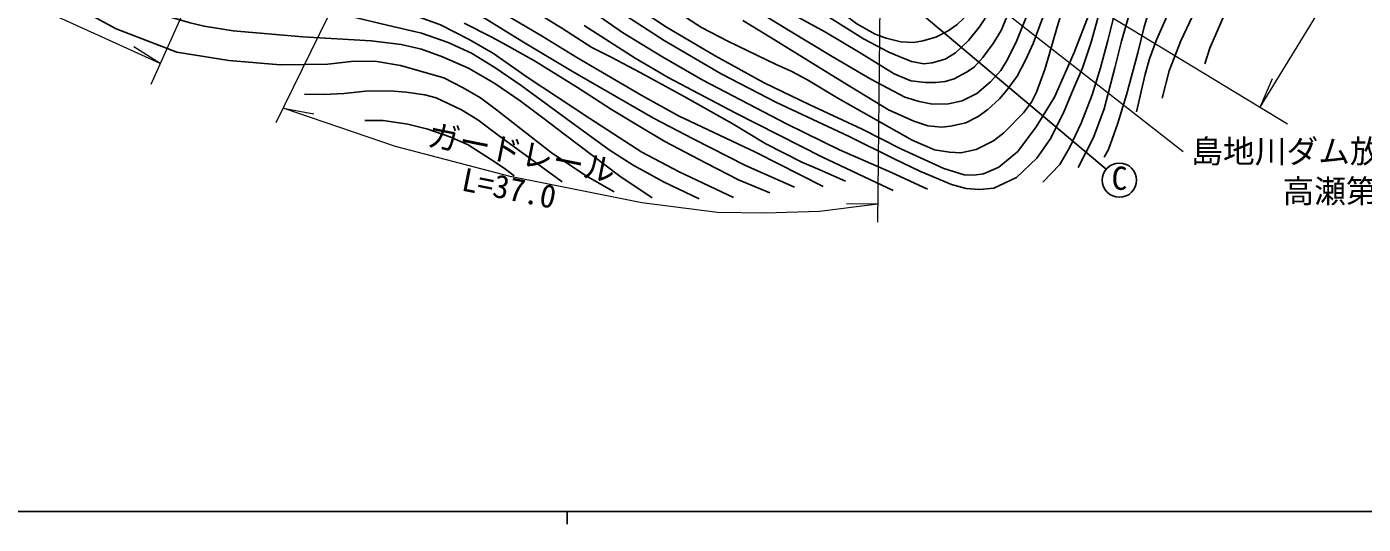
# Model space of a CAD drawing. Units: millimetres at full size, sheet at 1:1000; details may follow other scales. Extents: x 40000 to 680000, y 20000 to 380000.
# Drawn here: x 225423 to 330720, y 204000 to 243213 of the extents above; entities that cross this region are included whole.
import ezdxf
from ezdxf.enums import TextEntityAlignment as Align

# ---------------------------------------------------------------- set-up
doc = ezdxf.new("R2010")
doc.units = ezdxf.units.MM
doc.header["$LTSCALE"] = 1000
for name, color, linetype, lineweight in [('M-BGD', 7, 'Continuous', 25), ('M-BGD-EXST', 7, 'Continuous', 25), ('M-BMK-HTXT', 7, 'Continuous', 13), ('M-STR-HTXT', 7, 'Continuous', 13), ('M-TTL-BAND', 7, 'Continuous', 25)]:
    doc.layers.add(name, color=color, linetype=linetype, lineweight=lineweight)
doc.styles.add('ＭＳ ゴシック', font='')
doc.styles.get('ＭＳ ゴシック').set_extended_font_data('MS Gothic')

msp = doc.modelspace()

# ---------------------------------------------------------------- linework, layer by layer
at = {"layer": 'M-BGD'}
for points in [[(288168, 230613), (282848, 233326), (276777, 236195), (273887, 237787), (268774, 240783), (266034, 242462), (262267, 244672), (260037, 246078), (258903, 246750), (257271, 247322), (255216, 247944), (252258, 248685), (249380, 249108), (246926, 249493), (245226, 249697), (243196, 250095), (240343, 250680), (237699, 251554), (235743, 252462), (233674, 253410), (231180, 255057), (226054, 259209), (220437, 263415)], [(225032, 257931), (228062, 255333), (230119, 253814), (232137, 252537), (233672, 251693), (234784, 251121), (236741, 250403), (238818, 249699), (241919, 249018), (249328, 248100), (253635, 247127), (255792, 246472), (257769, 245667), (259685, 244809), (261536, 243853), (264421, 242076), (268278, 239756), (274814, 236011), (277929, 234378), (282061, 232287), (285916, 230562)], [(281094, 229763), (276821, 231768), (273896, 233338), (269783, 235968), (267242, 237672), (264858, 239242), (262190, 241099), (260270, 242205), (258011, 243357), (255911, 244116), (253489, 244682), (248949, 245420), (244010, 246090), (240957, 246682), (237281, 247625), (234588, 248642), (231995, 249817), (229779, 250975), (227444, 252590), (225601, 254031), (223551, 255862)], [(274693, 229732), (272141, 231423), (267840, 234682), (266082, 236035), (264307, 237367), (262302, 238745), (260215, 239946), (258184, 240831), (256517, 241442), (254915, 241819), (252557, 242092), (247186, 242408), (241686, 242879), (239394, 243256), (238296, 243520), (236186, 244118), (234493, 244652), (233175, 245344), (231690, 246242), (230622, 247022), (229203, 248050), (225880, 250577), (222662, 253064)], [(224216, 253260), (227743, 250345), (230594, 248392), (232011, 247600), (234471, 246674), (236539, 246258), (239490, 245583), (243020, 245295), (245906, 244880), (250969, 244020), (253816, 243332), (256526, 242693), (258619, 241979), (260466, 241122), (262289, 239987), (264369, 238572), (268313, 235695), (271319, 233520), (273193, 232311), (275650, 230960), (278388, 229646)], [(223719, 249974), (225696, 247922), (229379, 244715), (232461, 243043), (237245, 241207), (241336, 240544), (245409, 240205), (249134, 240259), (251225, 240491), (252998, 240465), (254863, 240159), (258278, 239178), (259800, 238405), (261175, 237618), (262429, 236658), (266747, 233297), (269434, 231479), (271694, 230210)], [(318238, 240299), (318643, 241535), (319749, 244125), (320894, 246510), (321824, 248831), (322219, 250265)], [(307930, 247283), (307230, 245218), (306639, 243293), (305669, 239913), (304973, 238051), (304586, 237266), (303945, 236431), (302413, 234839), (301583, 234216), (300222, 233534), (299018, 233286), (298128, 233327), (296930, 233523), (295172, 234282), (289327, 237583), (286879, 239042), (285657, 239712), (284476, 240245), (280670, 242074), (278586, 243157), (277405, 243921), (275960, 245239), (275521, 245702)], [(281832, 243707), (283653, 242605), (289820, 238801), (293307, 236671), (295314, 235773), (296403, 235414), (297511, 235289), (298188, 235366), (299406, 235642), (300382, 236144), (301154, 236682), (302072, 237541), (302635, 238211), (303444, 239314), (304145, 240626), (304708, 241903), (305331, 243610), (306028, 245355), (306668, 246948), (306810, 247293)], [(305353, 247306), (304396, 244536), (303435, 242132), (302692, 240627), (302155, 239752), (301346, 238860), (300265, 237947), (299113, 237380), (298031, 237144), (296782, 237120), (295744, 237313), (294616, 237663), (291916, 239082), (288885, 240876), (285441, 242952), (283804, 243935)], [(285815, 244167), (288353, 242793), (291075, 241152), (293750, 239505), (295083, 238944), (296244, 238823), (297052, 238805), (297770, 238889), (298500, 239112), (299455, 239620), (300053, 240030), (300747, 240795), (301569, 241884), (302184, 242921), (302945, 244758), (303950, 247318)], [(302655, 247330), (302130, 246056), (301236, 244371), (300487, 243199), (299625, 242114), (298604, 241146), (297777, 240652), (296757, 240357), (296106, 240291), (295135, 240471), (294151, 240857), (293355, 241213), (291354, 242246), (288880, 243820), (287928, 244411)], [(289852, 244168), (290822, 243441), (292271, 242638), (293122, 242319), (294282, 242029), (295319, 241980), (296031, 242089), (297051, 242378), (298025, 242898), (298719, 243393), (299649, 244256), (300325, 245022), (301122, 246375), (301333, 247013), (301336, 247341)], [(305464, 230950), (306812, 232350), (307606, 233711), (308497, 235622), (309357, 237833), (310030, 239971), (310596, 242139), (311227, 244640), (311847, 246073), (312409, 247243)], [(313721, 247231), (313193, 246387), (312823, 245419), (312271, 244172), (311662, 242062), (311140, 239973), (310302, 236745), (309476, 234493), (308258, 232105)], [(310301, 232944), (310651, 233548), (311378, 235621), (312067, 237856), (312949, 241165), (313447, 243193), (313992, 244906), (314624, 246168), (315198, 247113)], [(272246, 245560), (275814, 243178), (279671, 240907), (283516, 238785), (287070, 237072), (291253, 235137), (294293, 233602), (297665, 232032), (299286, 231542), (300043, 231514), (300802, 231619), (302007, 232156), (303502, 233369), (304941, 235311), (306402, 237649), (307945, 241177), (309138, 244229)], [(316503, 245950), (315381, 244300), (314426, 242187), (313877, 240691), (313540, 239463), (312867, 236496)], [(265118, 244630), (267576, 243098), (269948, 241567), (271466, 240815), (273764, 239616), (277210, 237726), (280998, 235589), (283640, 233996), (286489, 232533), (287906, 231944), (289920, 231048)], [(269069, 245041), (272359, 242746), (275450, 240860), (278688, 239006), (285288, 235550), (289461, 233502), (293541, 231729), (296377, 230420)], [(310139, 245126), (309286, 241995), (308628, 240038), (307736, 237951), (307116, 236416), (306050, 234340), (304998, 232864), (303406, 231338), (301605, 230477), (300493, 230379), (299436, 230466), (298291, 230781), (295790, 231819), (293751, 232789), (290162, 234589), (284501, 237250), (280138, 239498), (275633, 242116), (272588, 244091)], [(314875, 237586), (315434, 239736), (316358, 242109), (317260, 244050), (317745, 244841)], [(283963, 230110), (281495, 231142), (278964, 232450), (275687, 234164), (273534, 235447), (271491, 236697), (268809, 238420), (265422, 240532), (263223, 241758), (262017, 242408), (259894, 243503)], [(293694, 230308), (288105, 232942), (281243, 236433), (275968, 239224), (273362, 240737), (269335, 243309)], [(267603, 230985), (262574, 234661), (260971, 235882), (259672, 236671), (257684, 237599), (256799, 237854), (255324, 238055), (253970, 238148), (252120, 238122), (250430, 237961), (248808, 237867), (247319, 237894)], [(252057, 235823), (253508, 235820), (255458, 235525), (257031, 235149), (258766, 234531), (260209, 233909), (262316, 232537), (263140, 231997), (263820, 231452)]]:
    msp.add_lwpolyline(points, dxfattribs=at)
at = {"layer": 'M-BGD-EXST'}
msp.add_line((293661, 246123), (310477, 231988), dxfattribs=at)
msp.add_circle((311510, 231119), 1350, dxfattribs=at)
at = {"layer": 'M-BMK-HTXT'}
msp.add_line((297922, 247953), (316520, 233371), dxfattribs=at)
at = {"layer": 'M-STR-HTXT'}
for p, q in [((245205, 261131), (235208, 238665)), ((255396, 256835), (245061, 235641)), ((302625, 248995), (324748, 235572)), ((292627, 244982), (292449, 227810)), ((235946, 240323), (233873, 241639)), ((322590, 236882), (323569, 239133)), ((245626, 236800), (248037, 236337)), ((292464, 229233), (290009, 229267))]:
    msp.add_line(p, q, dxfattribs=at)
for points in [[(322590, 236882), (342904, 270028), (353337, 287058)], [(235946, 240323), (225000, 245291)], [(292464, 229233), (287884, 228654), (283603, 228509), (279835, 228581), (273888, 229329), (263520, 231406), (254481, 233775), (245626, 236800)]]:
    msp.add_lwpolyline(points, dxfattribs=at)
at = {"layer": 'M-TTL-BAND'}
for p, q in [((40000, 205000), (579000, 205000)), ((268000, 205000), (268000, 204000))]:
    msp.add_line(p, q, dxfattribs=at)

# ---------------------------------------------------------------- texts
at = {"layer": 'M-BGD-EXST', "style": 'ＭＳ ゴシック'}
msp.add_text('C', height=1833, rotation=358.508, dxfattribs=at).set_placement((310855, 229827), align=Align.BOTTOM_LEFT)
at = {"layer": 'M-BMK-HTXT', "style": 'ＭＳ ゴシック'}
for s, p in [('島地川ダム放流警報所', (317169, 231928)), ('高瀬第2局', (324355, 228784))]:
    msp.add_text(s, height=1833, dxfattribs=at).set_placement(p, align=Align.BOTTOM_LEFT)
at = {"layer": 'M-STR-HTXT', "style": 'ＭＳ ゴシック'}
for s, p in [('ガードレール', (256780, 233309)), ('L=37.0', (259478, 229783))]:
    msp.add_text(s, height=1833, rotation=348.674, dxfattribs=at).set_placement(p, align=Align.BOTTOM_LEFT)

doc.saveas('drawing.dxf')
